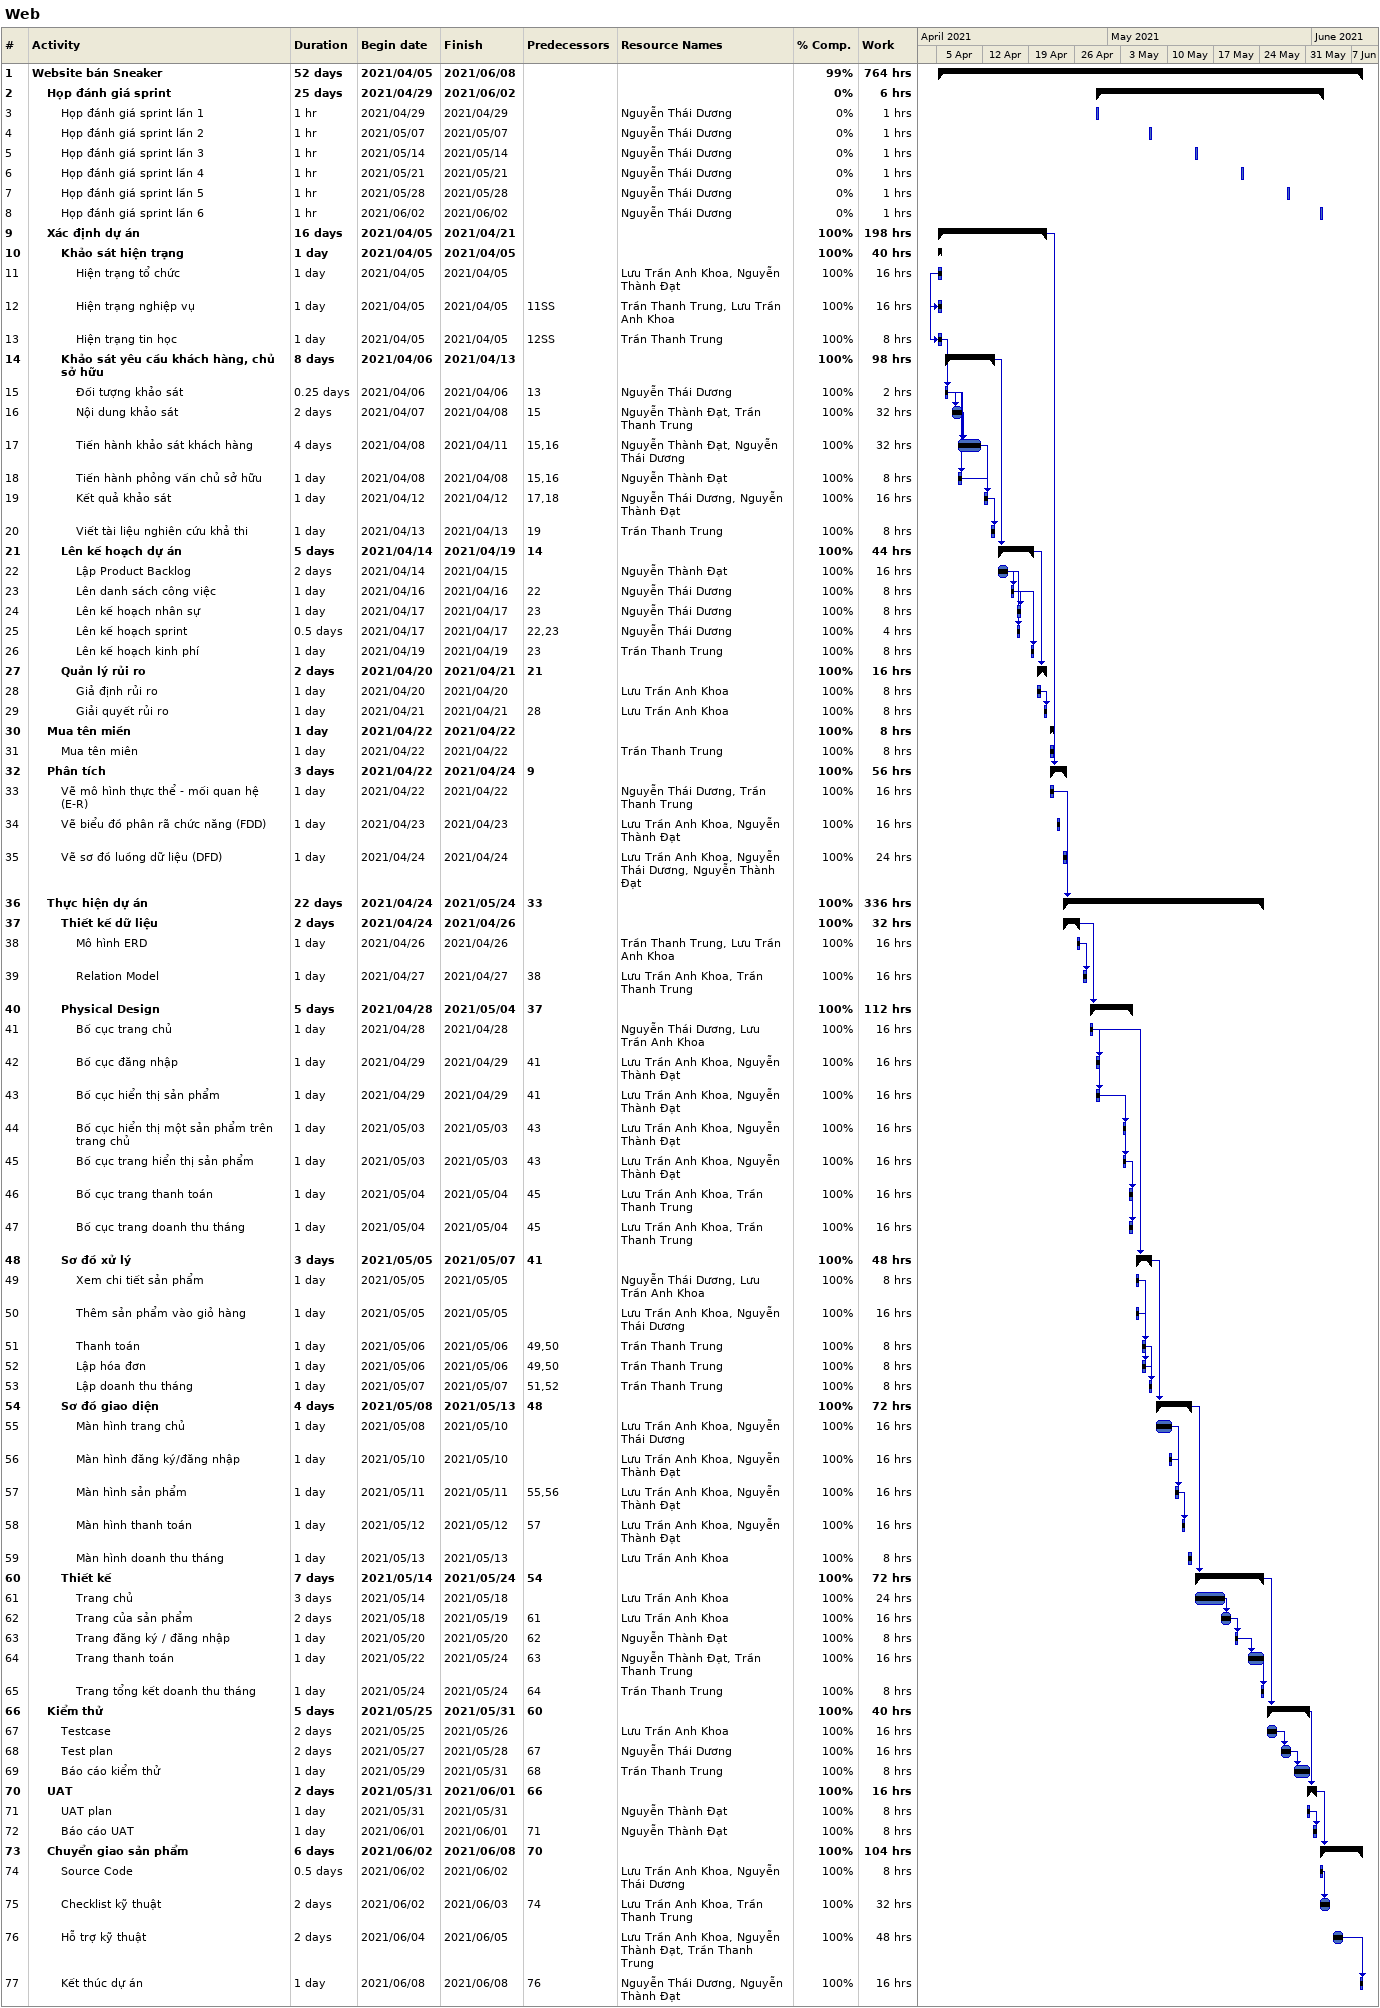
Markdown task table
Web

| ID | Level | Task | Duration | Start | Finish | Predecessors | Resources | % complete | Work (h) |
|---|---|---|---|---|---|---|---|---|---|
| 1 | 1 | **Website bán Sneaker** | 52d | 2021-04-05 | 2021-06-08 |  |  | 99 | 764 |
| 2 | 2 | **Họp đánh giá sprint** | 25d | 2021-04-29 | 2021-06-02 |  |  | 0 | 6 |
| 3 | 3 | Họp đánh giá sprint lần 1 | 1h | 2021-04-29 | 2021-04-29 |  | Nguyễn Thái Dương | 0 | 1 |
| 4 | 3 | Họp đánh giá sprint lần 2 | 1h | 2021-05-07 | 2021-05-07 |  | Nguyễn Thái Dương | 0 | 1 |
| 5 | 3 | Họp đánh giá sprint lần 3 | 1h | 2021-05-14 | 2021-05-14 |  | Nguyễn Thái Dương | 0 | 1 |
| 6 | 3 | Họp đánh giá sprint lần 4 | 1h | 2021-05-21 | 2021-05-21 |  | Nguyễn Thái Dương | 0 | 1 |
| 7 | 3 | Họp đánh giá sprint lần 5 | 1h | 2021-05-28 | 2021-05-28 |  | Nguyễn Thái Dương | 0 | 1 |
| 8 | 3 | Họp đánh giá sprint lần 6 | 1h | 2021-06-02 | 2021-06-02 |  | Nguyễn Thái Dương | 0 | 1 |
| 9 | 2 | **Xác định dự án** | 16d | 2021-04-05 | 2021-04-21 |  |  | 100 | 198 |
| 10 | 3 | **Khảo sát hiện trạng** | 1d | 2021-04-05 | 2021-04-05 |  |  | 100 | 40 |
| 11 | 4 | Hiện trạng tổ chức | 1d | 2021-04-05 | 2021-04-05 |  | Lưu Trần Anh Khoa, Nguyễn Thành Đạt | 100 | 16 |
| 12 | 4 | Hiện trạng nghiệp vụ | 1d | 2021-04-05 | 2021-04-05 | 11SS | Trần Thanh Trung, Lưu Trần Anh Khoa | 100 | 16 |
| 13 | 4 | Hiện trạng tin học | 1d | 2021-04-05 | 2021-04-05 | 12SS | Trần Thanh Trung | 100 | 8 |
| 14 | 3 | **Khảo sát yêu cầu khách hàng, chủ sở hữu** | 8d | 2021-04-06 | 2021-04-13 |  |  | 100 | 98 |
| 15 | 4 | Đối tượng khảo sát | 0.25d | 2021-04-06 | 2021-04-06 | 13 | Nguyễn Thái Dương | 100 | 2 |
| 16 | 4 | Nội dung khảo sát | 2d | 2021-04-07 | 2021-04-08 | 15 | Nguyễn Thành Đạt, Trần Thanh Trung | 100 | 32 |
| 17 | 4 | Tiến hành khảo sát khách hàng | 4d | 2021-04-08 | 2021-04-11 | 15, 16 | Nguyễn Thành Đạt, Nguyễn Thái Dương | 100 | 32 |
| 18 | 4 | Tiến hành phỏng vấn chủ sở hữu | 1d | 2021-04-08 | 2021-04-08 | 15, 16 | Nguyễn Thành Đạt | 100 | 8 |
| 19 | 4 | Kết quả khảo sát | 1d | 2021-04-12 | 2021-04-12 | 17, 18 | Nguyễn Thái Dương, Nguyễn Thành Đạt | 100 | 16 |
| 20 | 4 | Viết tài liệu nghiên cứu khả thi | 1d | 2021-04-13 | 2021-04-13 | 19 | Trần Thanh Trung | 100 | 8 |
| 21 | 3 | **Lên kế hoạch dự án** | 5d | 2021-04-14 | 2021-04-19 | 14 |  | 100 | 44 |
| 22 | 4 | Lập Product Backlog | 2d | 2021-04-14 | 2021-04-15 |  | Nguyễn Thành Đạt | 100 | 16 |
| 23 | 4 | Lên danh sách công việc | 1d | 2021-04-16 | 2021-04-16 | 22 | Nguyễn Thái Dương | 100 | 8 |
| 24 | 4 | Lên kế hoạch nhân sự | 1d | 2021-04-17 | 2021-04-17 | 23 | Nguyễn Thái Dương | 100 | 8 |
| 25 | 4 | Lên kế hoạch sprint | 0.5d | 2021-04-17 | 2021-04-17 | 22, 23 | Nguyễn Thái Dương | 100 | 4 |
| 26 | 4 | Lên kế hoạch kinh phí | 1d | 2021-04-19 | 2021-04-19 | 23 | Trần Thanh Trung | 100 | 8 |
| 27 | 3 | **Quản lý rủi ro** | 2d | 2021-04-20 | 2021-04-21 | 21 |  | 100 | 16 |
| 28 | 4 | Giả định rủi ro | 1d | 2021-04-20 | 2021-04-20 |  | Lưu Trần Anh Khoa | 100 | 8 |
| 29 | 4 | Giải quyết rủi ro | 1d | 2021-04-21 | 2021-04-21 | 28 | Lưu Trần Anh Khoa | 100 | 8 |
| 30 | 2 | **Mua tên miền** | 1d | 2021-04-22 | 2021-04-22 |  |  | 100 | 8 |
| 31 | 3 | Mua tên miên | 1d | 2021-04-22 | 2021-04-22 |  | Trần Thanh Trung | 100 | 8 |
| 32 | 2 | **Phân tích** | 3d | 2021-04-22 | 2021-04-24 | 9 |  | 100 | 56 |
| 33 | 3 | Vẽ mô hình thực thể - mối quan hệ (E-R) | 1d | 2021-04-22 | 2021-04-22 |  | Nguyễn Thái Dương, Trần Thanh Trung | 100 | 16 |
| 34 | 3 | Vẽ biểu đồ phân rã chức năng (FDD) | 1d | 2021-04-23 | 2021-04-23 |  | Lưu Trần Anh Khoa, Nguyễn Thành Đạt | 100 | 16 |
| 35 | 3 | Vẽ sơ đồ luồng dữ liệu (DFD) | 1d | 2021-04-24 | 2021-04-24 |  | Lưu Trần Anh Khoa, Nguyễn Thái Dương, Nguyễn Thành Đạt | 100 | 24 |
| 36 | 2 | **Thực hiện dự án** | 22d | 2021-04-24 | 2021-05-24 | 33 |  | 100 | 336 |
| 37 | 3 | **Thiết kế dữ liệu** | 2d | 2021-04-24 | 2021-04-26 |  |  | 100 | 32 |
| 38 | 4 | Mô hình ERD | 1d | 2021-04-26 | 2021-04-26 |  | Trần Thanh Trung, Lưu Trần Anh Khoa | 100 | 16 |
| 39 | 4 | Relation Model | 1d | 2021-04-27 | 2021-04-27 | 38 | Lưu Trần Anh Khoa, Trần Thanh Trung | 100 | 16 |
| 40 | 3 | **Physical Design** | 5d | 2021-04-28 | 2021-05-04 | 37 |  | 100 | 112 |
| 41 | 4 | Bố cục trang chủ | 1d | 2021-04-28 | 2021-04-28 |  | Nguyễn Thái Dương, Lưu Trần Anh Khoa | 100 | 16 |
| 42 | 4 | Bố cục đăng nhập | 1d | 2021-04-29 | 2021-04-29 | 41 | Lưu Trần Anh Khoa, Nguyễn Thành Đạt | 100 | 16 |
| 43 | 4 | Bố cục hiển thị sản phẩm | 1d | 2021-04-29 | 2021-04-29 | 41 | Lưu Trần Anh Khoa, Nguyễn Thành Đạt | 100 | 16 |
| 44 | 4 | Bố cục hiển thị một sản phẩm trên trang chủ | 1d | 2021-05-03 | 2021-05-03 | 43 | Lưu Trần Anh Khoa, Nguyễn Thành Đạt | 100 | 16 |
| 45 | 4 | Bố cục trang hiển thị sản phẩm | 1d | 2021-05-03 | 2021-05-03 | 43 | Lưu Trần Anh Khoa, Nguyễn Thành Đạt | 100 | 16 |
| 46 | 4 | Bố cục trang thanh toán | 1d | 2021-05-04 | 2021-05-04 | 45 | Lưu Trần Anh Khoa, Trần Thanh Trung | 100 | 16 |
| 47 | 4 | Bố cục trang doanh thu tháng | 1d | 2021-05-04 | 2021-05-04 | 45 | Lưu Trần Anh Khoa, Trần Thanh Trung | 100 | 16 |
| 48 | 3 | **Sơ đồ xử lý** | 3d | 2021-05-05 | 2021-05-07 | 41 |  | 100 | 48 |
| 49 | 4 | Xem chi tiết sản phẩm | 1d | 2021-05-05 | 2021-05-05 |  | Nguyễn Thái Dương, Lưu Trần Anh Khoa | 100 | 8 |
| 50 | 4 | Thêm sản phẩm vào giỏ hàng | 1d | 2021-05-05 | 2021-05-05 |  | Lưu Trần Anh Khoa, Nguyễn Thái Dương | 100 | 16 |
| 51 | 4 | Thanh toán | 1d | 2021-05-06 | 2021-05-06 | 49, 50 | Trần Thanh Trung | 100 | 8 |
| 52 | 4 | Lập hóa đơn | 1d | 2021-05-06 | 2021-05-06 | 49, 50 | Trần Thanh Trung | 100 | 8 |
| 53 | 4 | Lập doanh thu tháng | 1d | 2021-05-07 | 2021-05-07 | 51, 52 | Trần Thanh Trung | 100 | 8 |
| 54 | 3 | **Sơ đồ giao diện** | 4d | 2021-05-08 | 2021-05-13 | 48 |  | 100 | 72 |
| 55 | 4 | Màn hình trang chủ | 1d | 2021-05-08 | 2021-05-10 |  | Lưu Trần Anh Khoa, Nguyễn Thái Dương | 100 | 16 |
| 56 | 4 | Màn hình đăng ký/đăng nhập | 1d | 2021-05-10 | 2021-05-10 |  | Lưu Trần Anh Khoa, Nguyễn Thành Đạt | 100 | 16 |
| 57 | 4 | Màn hình sản phẩm | 1d | 2021-05-11 | 2021-05-11 | 55, 56 | Lưu Trần Anh Khoa, Nguyễn Thành Đạt | 100 | 16 |
| 58 | 4 | Màn hình thanh toán | 1d | 2021-05-12 | 2021-05-12 | 57 | Lưu Trần Anh Khoa, Nguyễn Thành Đạt | 100 | 16 |
| 59 | 4 | Màn hình doanh thu tháng | 1d | 2021-05-13 | 2021-05-13 |  | Lưu Trần Anh Khoa | 100 | 8 |
| 60 | 3 | **Thiết kế** | 7d | 2021-05-14 | 2021-05-24 | 54 |  | 100 | 72 |
| 61 | 4 | Trang chủ | 3d | 2021-05-14 | 2021-05-18 |  | Lưu Trần Anh Khoa | 100 | 24 |
| 62 | 4 | Trang của sản phẩm | 2d | 2021-05-18 | 2021-05-19 | 61 | Lưu Trần Anh Khoa | 100 | 16 |
| 63 | 4 | Trang đăng ký / đăng nhập | 1d | 2021-05-20 | 2021-05-20 | 62 | Nguyễn Thành Đạt | 100 | 8 |
| 64 | 4 | Trang thanh toán | 1d | 2021-05-22 | 2021-05-24 | 63 | Nguyễn Thành Đạt, Trần Thanh Trung | 100 | 16 |
| 65 | 4 | Trang tổng kết doanh thu tháng | 1d | 2021-05-24 | 2021-05-24 | 64 | Trần Thanh Trung | 100 | 8 |
| 66 | 2 | **Kiểm thử** | 5d | 2021-05-25 | 2021-05-31 | 60 |  | 100 | 40 |
| 67 | 3 | Testcase | 2d | 2021-05-25 | 2021-05-26 |  | Lưu Trần Anh Khoa | 100 | 16 |
| 68 | 3 | Test plan | 2d | 2021-05-27 | 2021-05-28 | 67 | Nguyễn Thái Dương | 100 | 16 |
| 69 | 3 | Báo cáo kiểm thử | 1d | 2021-05-29 | 2021-05-31 | 68 | Trần Thanh Trung | 100 | 8 |
| 70 | 2 | **UAT** | 2d | 2021-05-31 | 2021-06-01 | 66 |  | 100 | 16 |
| 71 | 3 | UAT plan | 1d | 2021-05-31 | 2021-05-31 |  | Nguyễn Thành Đạt | 100 | 8 |
| 72 | 3 | Báo cáo UAT | 1d | 2021-06-01 | 2021-06-01 | 71 | Nguyễn Thành Đạt | 100 | 8 |
| 73 | 2 | **Chuyển giao sản phẩm** | 6d | 2021-06-02 | 2021-06-08 | 70 |  | 100 | 104 |
| 74 | 3 | Source Code | 0.5d | 2021-06-02 | 2021-06-02 |  | Lưu Trần Anh Khoa, Nguyễn Thái Dương | 100 | 8 |
| 75 | 3 | Checklist kỹ thuật | 2d | 2021-06-02 | 2021-06-03 | 74 | Lưu Trần Anh Khoa, Trần Thanh Trung | 100 | 32 |
| 76 | 3 | Hỗ trợ kỹ thuật | 2d | 2021-06-04 | 2021-06-05 |  | Lưu Trần Anh Khoa, Nguyễn Thành Đạt, Trần Thanh Trung | 100 | 48 |
| 77 | 3 | Kết thúc dự án | 1d | 2021-06-08 | 2021-06-08 | 76 | Nguyễn Thái Dương, Nguyễn Thành Đạt | 100 | 16 |
